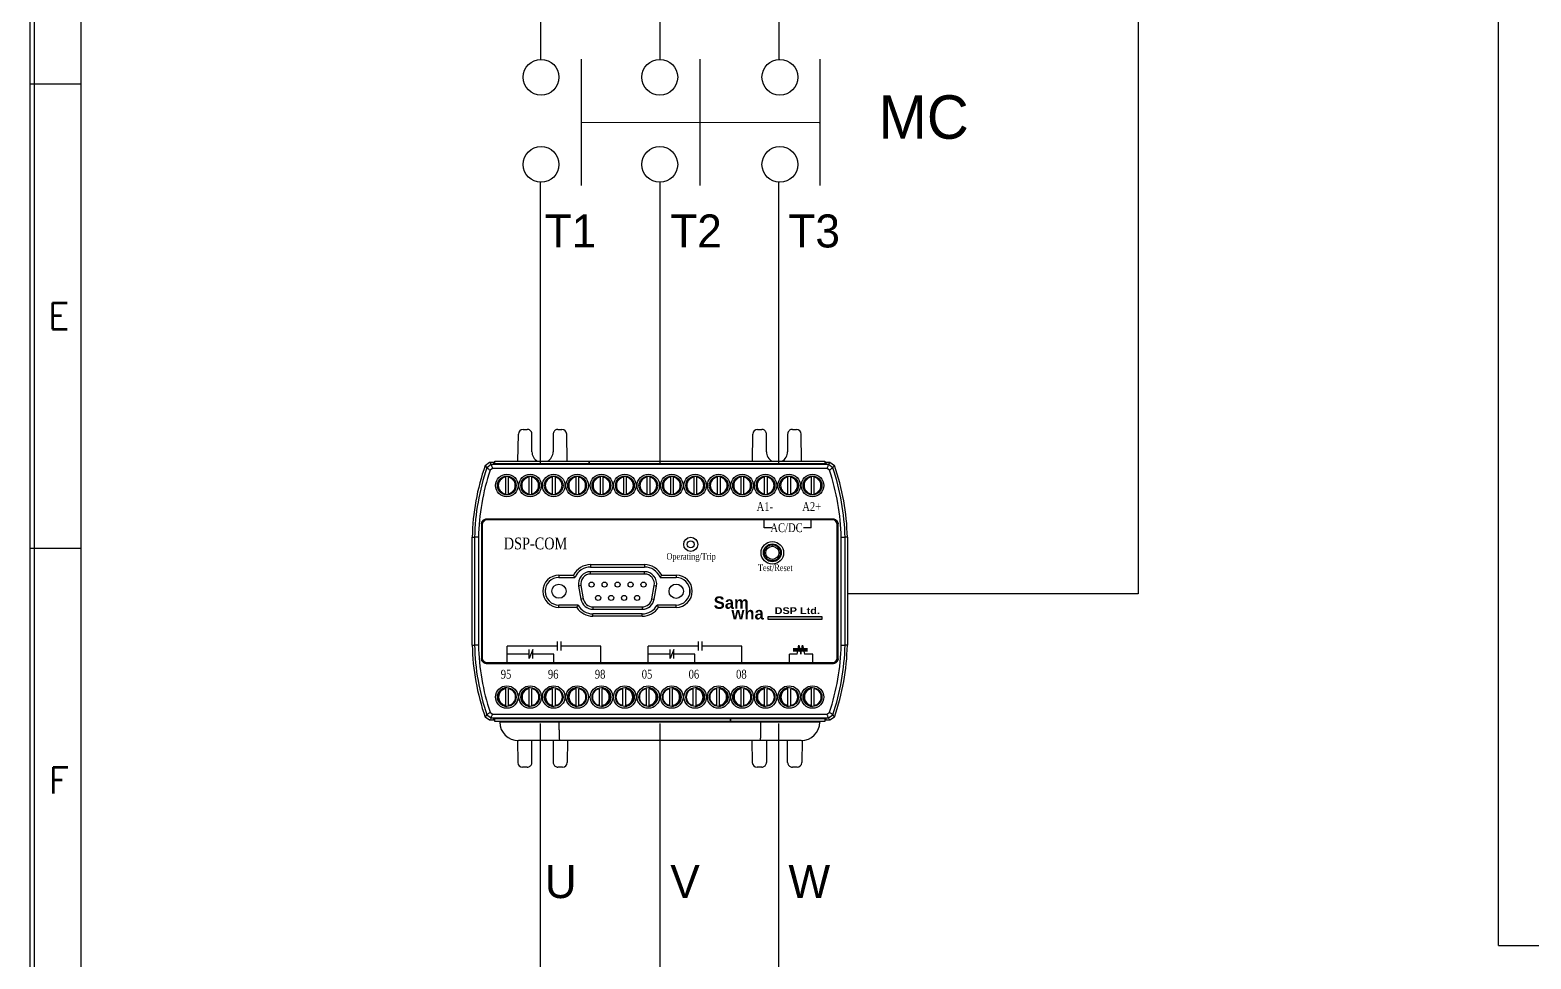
# Model space of a CAD drawing. Header units: millimetres. Extents: x 25 to 865, y 25 to 606.
# Drawn here: x 462.6 to 558.6, y 409.3 to 468.7 of the extents above; entities that cross this region are included whole.
import ezdxf
from ezdxf.enums import TextEntityAlignment as Align

# ---------------------------------------------------------------- set-up
doc = ezdxf.new("R2010")
doc.units = ezdxf.units.MM
for name, color, linetype in [('02___PRT_ALL_AXES', 7, 'Continuous'), ('03___PRT_ALL_CURVES', 7, 'Continuous'), ('20', 2, 'Continuous'), ('30', 3, 'Continuous'), ('40', 4, 'Continuous'), ('70', 7, 'Continuous'), ('ASHADE', 7, 'Continuous'), ('도면층1', 7, 'Continuous')]:
    doc.layers.add(name, color=color, linetype=linetype)
doc.styles.add('ghs', font='NGULIM.TTF')
doc.styles.add('SIMPLEX', font='SIMPLEX')
doc.styles.add('SS', font='batang.ttc', dxfattribs={"width": 0.8})
doc.styles.get("Standard").update_dxf_attribs({"font": 'BareunDotumPro1.ttf'})

# ---------------------------------------------------------------- blocks, each defined once
blk = doc.blocks.new('ccomzct')
blk.add_hatch(color=5).paths.add_polyline_path([(1211.28, 314.405), (1211.28, 314.601), (1214.721, 314.601), (1214.721, 314.405)])
at = {"color": 7, "linetype": 'Continuous'}
for p, q in [((1195.613, 326.564), (1195.876, 326.564)), ((1197.837, 326.564), (1198.1, 326.564)), ((1210.613, 326.564), (1210.876, 326.564)), ((1212.837, 326.564), (1213.1, 326.564)), ((1195.283, 324.539), (1195.313, 326.27)), ((1196.176, 325.139), (1196.176, 326.264)), ((1197.537, 326.264), (1197.537, 325.139)), ((1198.43, 324.539), (1198.4, 326.27)), ((1210.283, 324.539), (1210.313, 326.27)), ((1211.176, 325.139), (1211.176, 326.264)), ((1212.537, 326.264), (1212.537, 325.139)), ((1213.43, 324.539), (1213.4, 326.27)), ((1193.185, 324.263), (1193.468, 324.464)), ((1193.574, 324.316), (1193.29, 324.112)), ((1193.468, 324.464), (1193.8, 324.464)), ((1193.654, 324.067), (1193.5, 323.957)), ((1215.139, 324.316), (1193.574, 324.316)), ((1215.059, 324.067), (1193.654, 324.067)), ((1193.692, 324.464), (1193.743, 324.363)), ((1214.97, 324.363), (1193.743, 324.363)), ((1193.8, 324.539), (1199.837, 324.539)), ((1193.8, 324.363), (1193.8, 324.539)), ((1199.837, 324.539), (1199.837, 324.363)), ((1199.838, 324.539), (1214.913, 324.539)), ((1199.838, 324.363), (1199.838, 324.539)), ((1214.913, 324.539), (1214.913, 324.363)), ((1214.913, 324.464), (1215.245, 324.464)), ((1215.021, 324.464), (1214.97, 324.363)), ((1215.213, 323.957), (1215.059, 324.067)), ((1215.423, 324.112), (1215.139, 324.316)), ((1215.245, 324.464), (1215.528, 324.263)), ((1194.478, 323.512), (1194.478, 322.447)), ((1194.658, 323.512), (1194.658, 322.447)), ((1195.978, 323.512), (1195.978, 322.447)), ((1196.158, 323.512), (1196.158, 322.447)), ((1197.478, 323.512), (1197.478, 322.447)), ((1197.658, 323.512), (1197.658, 322.447)), ((1198.978, 323.512), (1198.978, 322.447)), ((1199.158, 323.512), (1199.158, 322.447)), ((1200.535, 323.512), (1200.535, 322.447)), ((1200.715, 323.512), (1200.715, 322.447)), ((1202.035, 323.512), (1202.035, 322.447)), ((1202.215, 323.512), (1202.215, 322.447)), ((1203.535, 323.512), (1203.535, 322.447)), ((1203.715, 323.512), (1203.715, 322.447)), ((1205.035, 323.512), (1205.035, 322.447)), ((1205.215, 323.512), (1205.215, 322.447)), ((1206.535, 323.512), (1206.535, 322.447)), ((1206.715, 323.512), (1206.715, 322.447)), ((1208.035, 323.512), (1208.035, 322.447)), ((1208.215, 323.512), (1208.215, 322.447)), ((1209.535, 323.512), (1209.535, 322.447)), ((1209.715, 323.512), (1209.715, 322.447)), ((1211.035, 323.512), (1211.035, 322.447)), ((1211.215, 323.512), (1211.215, 322.447)), ((1212.535, 323.512), (1212.535, 322.447)), ((1212.715, 323.512), (1212.715, 322.447)), ((1214.035, 323.512), (1214.035, 322.447)), ((1214.215, 323.512), (1214.215, 322.447)), ((1215.464, 320.827), (1193.249, 320.827)), ((1193.249, 320.827), (1193.257, 320.819)), ((1215.457, 320.819), (1193.257, 320.819)), ((1215.412, 320.774), (1193.302, 320.774)), ((1211.036, 320.271), (1211.036, 320.781)), ((1214.036, 320.271), (1214.036, 320.781)), ((1215.464, 320.827), (1215.457, 320.819)), ((1192.949, 320.527), (1192.949, 311.902)), ((1192.949, 320.527), (1192.957, 320.519)), ((1192.957, 320.519), (1192.957, 311.909)), ((1193.002, 320.474), (1193.002, 311.954)), ((1215.712, 311.954), (1215.712, 320.474)), ((1215.764, 320.527), (1215.757, 320.519)), ((1215.757, 311.909), (1215.757, 320.519)), ((1215.764, 311.902), (1215.764, 320.527)), ((1192.357, 312.764), (1192.357, 319.664)), ((1192.357, 319.664), (1192.505, 319.663)), ((1192.505, 319.663), (1192.505, 312.766)), ((1192.754, 319.663), (1192.505, 319.663)), ((1192.754, 319.658), (1192.754, 312.771)), ((1215.959, 319.663), (1216.208, 319.663)), ((1215.959, 312.771), (1215.959, 319.658)), ((1216.357, 319.664), (1216.208, 319.663)), ((1216.208, 312.766), (1216.208, 319.663)), ((1216.357, 319.664), (1216.357, 312.764)), ((1199.932, 317.915), (1199.932, 317.765)), ((1199.932, 317.915), (1203.382, 317.915)), ((1203.382, 317.915), (1203.382, 317.765)), ((1197.907, 317.245), (1197.907, 317.095)), ((1197.907, 317.245), (1198.836, 317.245)), ((1197.907, 317.095), (1198.932, 317.095)), ((1199.932, 317.765), (1203.382, 317.765)), ((1199.932, 317.315), (1199.932, 317.465)), ((1203.382, 317.465), (1199.932, 317.465)), ((1203.382, 317.315), (1199.932, 317.315)), ((1203.382, 317.315), (1203.382, 317.465)), ((1204.381, 317.095), (1205.407, 317.095)), ((1204.477, 317.245), (1205.407, 317.245)), ((1205.407, 317.245), (1205.407, 317.095)), ((1199.311, 316.576), (1199.163, 316.55)), ((1199.163, 316.55), (1199.312, 315.71)), ((1199.311, 316.576), (1199.459, 315.736)), ((1203.854, 315.736), (1204.002, 316.576)), ((1204.002, 316.576), (1204.15, 316.55)), ((1204.002, 315.71), (1204.15, 316.55)), ((1197.907, 315.184), (1197.907, 315.334)), ((1199.128, 315.334), (1197.907, 315.334)), ((1199.043, 315.184), (1197.907, 315.184)), ((1199.459, 315.736), (1199.312, 315.71)), ((1200.08, 315.215), (1200.08, 315.065)), ((1200.08, 315.215), (1203.233, 315.215)), ((1200.08, 315.065), (1203.233, 315.065)), ((1203.233, 315.215), (1203.233, 315.065)), ((1203.854, 315.736), (1204.002, 315.71)), ((1205.407, 315.334), (1204.185, 315.334)), ((1205.407, 315.184), (1204.27, 315.184)), ((1205.407, 315.184), (1205.407, 315.334)), ((1200.08, 314.615), (1200.08, 314.765)), ((1203.233, 314.765), (1200.08, 314.765)), ((1203.233, 314.615), (1200.08, 314.615)), ((1203.233, 314.615), (1203.233, 314.765)), ((1192.357, 312.764), (1192.505, 312.766)), ((1192.754, 312.766), (1192.505, 312.766)), ((1194.588, 311.689), (1194.588, 312.71)), ((1195.998, 311.919), (1195.998, 312.479)), ((1196.232, 311.919), (1196.232, 312.479)), ((1197.568, 311.689), (1197.568, 312.199)), ((1197.814, 312.43), (1197.814, 312.99)), ((1198.048, 312.43), (1198.048, 312.99)), ((1200.588, 311.689), (1200.588, 312.71)), ((1203.607, 311.689), (1203.607, 312.71)), ((1205.017, 311.919), (1205.017, 312.479)), ((1205.251, 311.919), (1205.251, 312.479)), ((1206.588, 311.689), (1206.588, 312.199)), ((1206.833, 312.43), (1206.833, 312.99)), ((1207.067, 312.43), (1207.067, 312.99)), ((1209.607, 311.689), (1209.607, 312.71)), ((1212.664, 311.689), (1212.664, 312.199)), ((1214.145, 311.689), (1214.145, 312.199)), ((1215.959, 312.766), (1216.208, 312.766)), ((1216.357, 312.764), (1216.208, 312.766)), ((1192.949, 311.902), (1192.957, 311.909)), ((1193.249, 311.602), (1193.257, 311.609)), ((1193.249, 311.602), (1215.464, 311.602)), ((1193.257, 311.609), (1215.457, 311.609)), ((1193.302, 311.654), (1215.412, 311.654)), ((1215.464, 311.602), (1215.457, 311.609)), ((1215.764, 311.902), (1215.757, 311.909)), ((1194.498, 308.917), (1194.498, 309.982)), ((1194.678, 308.917), (1194.678, 309.982)), ((1195.998, 308.917), (1195.998, 309.982)), ((1196.178, 308.917), (1196.178, 309.982)), ((1197.498, 308.917), (1197.498, 309.982)), ((1197.678, 308.917), (1197.678, 309.982)), ((1198.998, 308.917), (1198.998, 309.982)), ((1199.178, 308.917), (1199.178, 309.982)), ((1200.498, 308.917), (1200.498, 309.982)), ((1200.678, 308.917), (1200.678, 309.982)), ((1201.998, 308.917), (1201.998, 309.982)), ((1202.178, 308.917), (1202.178, 309.982)), ((1203.498, 308.917), (1203.498, 309.982)), ((1203.678, 308.917), (1203.678, 309.982)), ((1204.998, 308.917), (1204.998, 309.982)), ((1205.178, 308.917), (1205.178, 309.982)), ((1206.498, 308.917), (1206.498, 309.982)), ((1206.678, 308.917), (1206.678, 309.982)), ((1207.998, 308.917), (1207.998, 309.982)), ((1208.178, 308.917), (1208.178, 309.982)), ((1209.555, 308.917), (1209.555, 309.982)), ((1209.735, 308.917), (1209.735, 309.982)), ((1211.055, 308.917), (1211.055, 309.982)), ((1211.235, 308.917), (1211.235, 309.982)), ((1212.555, 308.917), (1212.555, 309.982)), ((1212.735, 308.917), (1212.735, 309.982)), ((1214.055, 308.917), (1214.055, 309.982)), ((1214.235, 308.917), (1214.235, 309.982)), ((1193.29, 308.317), (1193.574, 308.113)), ((1193.5, 308.472), (1193.654, 308.362)), ((1193.654, 308.362), (1215.059, 308.362)), ((1215.059, 308.362), (1215.213, 308.472)), ((1215.139, 308.113), (1215.423, 308.317)), ((1193.468, 307.964), (1193.185, 308.166)), ((1193.8, 307.964), (1193.468, 307.964)), ((1193.574, 308.113), (1215.139, 308.113)), ((1193.692, 307.964), (1193.743, 308.066)), ((1193.743, 308.066), (1214.97, 308.066)), ((1193.8, 307.889), (1193.8, 308.066)), ((1208.875, 307.889), (1193.8, 307.889)), ((1194.115, 307.889), (1194.115, 307.838)), ((1214.598, 307.838), (1194.115, 307.838)), ((1197.906, 307.838), (1197.906, 307.889)), ((1208.875, 308.066), (1208.875, 307.889)), ((1208.876, 307.889), (1208.876, 308.066)), ((1214.914, 307.889), (1208.876, 307.889)), ((1210.807, 307.838), (1210.807, 307.889)), ((1214.599, 307.889), (1214.598, 307.838)), ((1214.914, 308.066), (1214.914, 307.889)), ((1215.245, 307.964), (1214.914, 307.964)), ((1215.021, 307.964), (1214.97, 308.066)), ((1215.528, 308.166), (1215.245, 307.964)), ((1195.252, 306.666), (1195.276, 305.259)), ((1213.398, 306.659), (1195.315, 306.659)), ((1196.176, 305.264), (1196.176, 306.659)), ((1197.537, 306.659), (1197.537, 305.264)), ((1198.461, 306.659), (1198.437, 305.259)), ((1210.252, 306.659), (1210.276, 305.259)), ((1211.176, 306.659), (1211.176, 305.264)), ((1212.537, 305.264), (1212.537, 306.659)), ((1213.461, 306.666), (1213.437, 305.259)), ((1195.876, 304.964), (1195.576, 304.964)), ((1198.137, 304.964), (1197.837, 304.964)), ((1210.876, 304.964), (1210.576, 304.964)), ((1213.137, 304.964), (1212.837, 304.964))]:
    blk.add_line(p, q, dxfattribs=at)
for p, q in [((1211.515, 320.271), (1211.036, 320.271)), ((1214.036, 320.271), (1213.556, 320.271)), ((1197.814, 312.71), (1194.588, 312.71)), ((1195.998, 312.199), (1194.588, 312.199)), ((1196.232, 312.479), (1195.998, 311.919)), ((1197.568, 312.199), (1196.232, 312.199)), ((1200.588, 312.71), (1198.048, 312.71)), ((1206.833, 312.71), (1203.607, 312.71)), ((1205.017, 312.199), (1203.607, 312.199)), ((1205.251, 312.479), (1205.017, 311.919)), ((1206.588, 312.199), (1205.251, 312.199)), ((1209.607, 312.71), (1207.067, 312.71)), ((1213.144, 312.199), (1212.664, 312.199)), ((1212.899, 312.557), (1213.809, 312.557)), ((1212.899, 312.479), (1213.809, 312.479)), ((1212.899, 312.402), (1213.809, 312.402)), ((1213.144, 312.199), (1213.261, 312.759)), ((1213.261, 312.759), (1213.378, 312.199)), ((1213.378, 312.199), (1213.495, 312.759)), ((1213.495, 312.759), (1213.612, 312.199)), ((1214.145, 312.199), (1213.612, 312.199))]:
    blk.add_line(p, q)
at = {"color": 5}
for p, q in [((1211.28, 314.601), (1214.721, 314.601)), ((1211.28, 314.405), (1211.28, 314.601)), ((1214.721, 314.405), (1211.28, 314.405)), ((1214.721, 314.601), (1214.721, 314.405))]:
    blk.add_line(p, q, dxfattribs=at)
at = {"color": 7, "linetype": 'Continuous'}
for centre, radius in [((1194.568, 322.979), 0.72), ((1196.068, 322.979), 0.72), ((1197.568, 322.979), 0.72), ((1199.068, 322.979), 0.72), ((1200.625, 322.979), 0.72), ((1202.125, 322.979), 0.72), ((1203.625, 322.979), 0.72), ((1205.125, 322.979), 0.72), ((1206.625, 322.979), 0.72), ((1208.125, 322.979), 0.72), ((1209.625, 322.979), 0.72), ((1211.125, 322.979), 0.72), ((1212.625, 322.979), 0.72), ((1214.125, 322.979), 0.72), ((1194.568, 322.979), 0.6), ((1196.068, 322.979), 0.6), ((1197.568, 322.979), 0.6), ((1199.068, 322.979), 0.6), ((1200.625, 322.979), 0.6), ((1202.125, 322.979), 0.6), ((1203.625, 322.979), 0.6), ((1205.125, 322.979), 0.6), ((1206.625, 322.979), 0.6), ((1208.125, 322.979), 0.6), ((1209.625, 322.979), 0.6), ((1211.125, 322.979), 0.6), ((1212.625, 322.979), 0.6), ((1214.125, 322.979), 0.6), ((1211.557, 318.674), 0.72), ((1211.557, 318.674), 0.57), ((1211.557, 318.674), 0.51), ((1211.557, 318.674), 0.42), ((1199.995, 316.64), 0.165), ((1200.412, 315.788), 0.165), ((1200.826, 316.64), 0.165), ((1201.243, 315.788), 0.165), ((1201.657, 316.64), 0.165), ((1202.071, 315.788), 0.165), ((1202.488, 316.64), 0.165), ((1202.902, 315.788), 0.165), ((1203.319, 316.64), 0.165), ((1194.568, 309.449), 0.72), ((1196.068, 309.449), 0.72), ((1197.568, 309.449), 0.72), ((1199.068, 309.449), 0.72), ((1200.625, 309.449), 0.72), ((1202.125, 309.449), 0.72), ((1203.625, 309.449), 0.72), ((1205.125, 309.449), 0.72), ((1206.625, 309.449), 0.72), ((1208.125, 309.449), 0.72), ((1209.625, 309.449), 0.72), ((1211.125, 309.449), 0.72), ((1212.625, 309.449), 0.72), ((1214.125, 309.449), 0.72), ((1194.568, 309.449), 0.6), ((1196.068, 309.449), 0.6), ((1197.568, 309.449), 0.6), ((1199.068, 309.449), 0.6), ((1200.625, 309.449), 0.6), ((1202.125, 309.449), 0.6), ((1203.625, 309.449), 0.6), ((1205.125, 309.449), 0.6), ((1206.625, 309.449), 0.6), ((1208.125, 309.449), 0.6), ((1209.625, 309.449), 0.6), ((1211.125, 309.449), 0.6), ((1212.625, 309.449), 0.6), ((1214.125, 309.449), 0.6)]:
    blk.add_circle(centre, radius, dxfattribs=at)
for centre, radius, start, end in [((1195.613, 326.264), 0.3, 90, 179), ((1198.1, 326.264), 0.3, 1, 90), ((1210.613, 326.264), 0.3, 90, 179), ((1213.1, 326.264), 0.3, 1, 90), ((1196.857, 325.139), 0.68, 180, 242.3898), ((1196.857, 325.139), 0.68, 297.6102, 0), ((1211.857, 325.139), 0.68, 180, 242.3898), ((1211.857, 325.139), 0.68, 297.6102, 0), ((1207.353, 319.337), 15, 160.82791, 178.74912), ((1207.353, 319.337), 14.851, 161.24388, 178.74287), ((1207.353, 319.337), 14.603, 161.5561, 178.73961), ((1201.36, 319.337), 14.603, 1.26039, 18.4439), ((1201.36, 319.337), 14.851, 1.25713, 18.75612), ((1201.36, 319.337), 15, 1.25088, 19.17209), ((1194.568, 322.979), 0.54, 99.59407, 260.40593), ((1194.568, 322.979), 0.54, 279.59407, 80.40593), ((1196.068, 322.979), 0.54, 99.59407, 260.40593), ((1196.068, 322.979), 0.54, 279.59407, 80.40593), ((1197.568, 322.979), 0.54, 99.59407, 260.40593), ((1197.568, 322.979), 0.54, 279.59407, 80.40593), ((1199.068, 322.979), 0.54, 99.59407, 260.40593), ((1199.068, 322.979), 0.54, 279.59407, 80.40593), ((1200.625, 322.979), 0.54, 99.59407, 260.40593), ((1200.625, 322.979), 0.54, 279.59407, 80.40593), ((1202.125, 322.979), 0.54, 99.59407, 260.40593), ((1202.125, 322.979), 0.54, 279.59407, 80.40593), ((1203.625, 322.979), 0.54, 99.59407, 260.40593), ((1203.625, 322.979), 0.54, 279.59407, 80.40593), ((1205.125, 322.979), 0.54, 99.59407, 260.40593), ((1205.125, 322.979), 0.54, 279.59407, 80.40593), ((1206.625, 322.979), 0.54, 99.59407, 260.40593), ((1206.625, 322.979), 0.54, 279.59407, 80.40593), ((1208.125, 322.979), 0.54, 99.59407, 260.40593), ((1208.125, 322.979), 0.54, 279.59407, 80.40593), ((1209.625, 322.979), 0.54, 99.59407, 260.40593), ((1209.625, 322.979), 0.54, 279.59407, 80.40593), ((1211.125, 322.979), 0.54, 99.59407, 260.40593), ((1211.125, 322.979), 0.54, 279.59407, 80.40593), ((1212.625, 322.979), 0.54, 99.59407, 260.40593), ((1212.625, 322.979), 0.54, 279.59407, 80.40593), ((1214.125, 322.979), 0.54, 99.59407, 260.40593), ((1214.125, 322.979), 0.54, 279.59407, 80.40593), ((1193.302, 320.474), 0.3, 90, 180), ((1215.412, 320.474), 0.3, 0, 90), ((1199.932, 316.685), 1.23, 90, 152.94355), ((1203.382, 316.685), 1.23, 27.05719, 90), ((1197.907, 316.214), 1.03, 90, 270), ((1197.907, 316.214), 0.88, 90, 270), ((1199.932, 316.685), 1.08, 90, 157.71793), ((1199.932, 316.685), 0.78, 90, 190), ((1199.932, 316.685), 0.63, 90, 190), ((1203.382, 316.685), 1.08, 22.28207, 90), ((1203.382, 316.685), 0.78, 350, 90), ((1203.382, 316.685), 0.63, 350, 90), ((1205.407, 316.214), 1.03, 270, 90), ((1205.407, 316.214), 0.88, 270, 90), ((1200.08, 315.845), 1.23, 212.5345, 270), ((1200.08, 315.845), 1.08, 208.26896, 270), ((1200.08, 315.845), 0.78, 190, 270), ((1200.08, 315.845), 0.63, 190, 270), ((1203.233, 315.845), 0.63, 270, 350), ((1203.233, 315.845), 0.78, 270, 350), ((1203.233, 315.845), 1.08, 270, 331.73104), ((1203.233, 315.845), 1.23, 270, 327.4655), ((1207.353, 313.092), 15, 181.25088, 199.17209), ((1207.353, 313.092), 14.851, 181.25713, 198.75612), ((1207.353, 313.092), 14.603, 181.26039, 198.4439), ((1201.36, 313.092), 14.603, 341.5561, 358.73961), ((1201.36, 313.092), 14.851, 341.24388, 358.74287), ((1201.36, 313.092), 15, 340.82791, 358.74912), ((1193.302, 311.954), 0.3, 180, 270), ((1215.412, 311.954), 0.3, 270, 0), ((1194.588, 309.449), 0.54, 99.59407, 260.40593), ((1194.588, 309.449), 0.54, 279.59407, 80.40593), ((1196.088, 309.449), 0.54, 99.59407, 260.40593), ((1196.088, 309.449), 0.54, 279.59407, 80.40593), ((1197.588, 309.449), 0.54, 99.59407, 260.40593), ((1197.588, 309.449), 0.54, 279.59407, 80.40593), ((1199.088, 309.449), 0.54, 99.59407, 260.40593), ((1199.088, 309.449), 0.54, 279.59407, 80.40593), ((1200.588, 309.449), 0.54, 99.59407, 260.40593), ((1200.588, 309.449), 0.54, 279.59407, 80.40593), ((1202.088, 309.449), 0.54, 99.59407, 260.40593), ((1202.088, 309.449), 0.54, 279.59407, 80.40593), ((1203.588, 309.449), 0.54, 99.59407, 260.40593), ((1203.588, 309.449), 0.54, 279.59407, 80.40593), ((1205.088, 309.449), 0.54, 99.59407, 260.40593), ((1205.088, 309.449), 0.54, 279.59407, 80.40593), ((1206.588, 309.449), 0.54, 99.59407, 260.40593), ((1206.588, 309.449), 0.54, 279.59407, 80.40593), ((1208.088, 309.449), 0.54, 99.59407, 260.40593), ((1208.088, 309.449), 0.54, 279.59407, 80.40593), ((1209.645, 309.449), 0.54, 99.59407, 260.40593), ((1209.645, 309.449), 0.54, 279.59407, 80.40593), ((1211.145, 309.449), 0.54, 99.59407, 260.40593), ((1211.145, 309.449), 0.54, 279.59407, 80.40593), ((1212.645, 309.449), 0.54, 99.59407, 260.40593), ((1212.645, 309.449), 0.54, 279.59407, 80.40593), ((1214.145, 309.449), 0.54, 99.59407, 260.40593), ((1214.145, 309.449), 0.54, 279.59407, 80.40593), ((1195.315, 307.859), 1.2, 181, 270), ((1213.398, 307.859), 1.2, 270, 359), ((1195.576, 305.264), 0.3, 181, 270), ((1198.137, 305.264), 0.3, 270, 359), ((1210.576, 305.264), 0.3, 181, 270), ((1213.137, 305.264), 0.3, 270, 359)]:
    blk.add_arc(centre, radius, start, end, dxfattribs=at)
for points, start_tangent, end_tangent in [([(1196.176, 326.264), (1196.162, 326.357), (1196.119, 326.441), (1196.053, 326.507), (1195.969, 326.55), (1195.876, 326.564)], (0, 1), (-1, 0)), ([(1197.837, 326.564), (1197.744, 326.55), (1197.66, 326.507), (1197.594, 326.441), (1197.551, 326.357), (1197.537, 326.264)], (-1, 0), (0, -1)), ([(1211.176, 326.264), (1211.162, 326.357), (1211.119, 326.441), (1211.053, 326.507), (1210.969, 326.55), (1210.876, 326.564)], (0, 1), (-1, 0)), ([(1212.837, 326.564), (1212.744, 326.55), (1212.66, 326.507), (1212.594, 326.441), (1212.551, 326.357), (1212.537, 326.264)], (-1, 0), (0, -1)), ([(1193.29, 324.112), (1193.259, 324.157), (1193.221, 324.211), (1193.185, 324.263)], (-0.574533, 0.818482), (-0.571657, 0.820493)), ([(1193.29, 324.112), (1193.36, 324.063), (1193.429, 324.011), (1193.5, 323.957)], (0.795313, -0.606199), (0.797158, -0.60377)), ([(1193.574, 324.316), (1193.543, 324.359), (1193.505, 324.413), (1193.468, 324.464)], (-0.582434, 0.812878), (-0.57948, 0.814987)), ([(1193.574, 324.316), (1193.598, 324.234), (1193.626, 324.152), (1193.654, 324.067)], (0.317658, -0.948205), (0.317856, -0.948139)), ([(1215.139, 324.316), (1215.115, 324.234), (1215.087, 324.152), (1215.059, 324.067)], (-0.317658, -0.948205), (-0.317856, -0.948139)), ([(1215.139, 324.316), (1215.17, 324.359), (1215.208, 324.413), (1215.245, 324.464)], (0.582434, 0.812878), (0.57948, 0.814987)), ([(1215.423, 324.112), (1215.353, 324.063), (1215.284, 324.011), (1215.213, 323.957)], (-0.795313, -0.606199), (-0.797158, -0.60377)), ([(1215.423, 324.112), (1215.454, 324.156), (1215.492, 324.21), (1215.528, 324.263)], (0.574533, 0.818482), (0.571657, 0.820493)), ([(1192.949, 320.527), (1192.964, 320.619), (1193.007, 320.703), (1193.073, 320.769), (1193.156, 320.812), (1193.249, 320.827)], (0, 1), (1, 0)), ([(1193.257, 320.819), (1193.164, 320.805), (1193.08, 320.762), (1193.014, 320.696), (1192.971, 320.612), (1192.957, 320.519)], (-1, 0), (0, -1)), ([(1215.757, 320.519), (1215.742, 320.612), (1215.699, 320.696), (1215.633, 320.762), (1215.549, 320.805), (1215.457, 320.819)], (0, 1), (-1, 0)), ([(1215.464, 320.827), (1215.557, 320.812), (1215.64, 320.769), (1215.707, 320.703), (1215.749, 320.619), (1215.764, 320.527)], (1, 0), (0, -1)), ([(1198.932, 317.095), (1198.9, 317.143), (1198.868, 317.193), (1198.836, 317.245)], (-0.557176, 0.830394), (-0.522103, 0.852883)), ([(1204.381, 317.095), (1204.413, 317.144), (1204.445, 317.194), (1204.477, 317.245)], (0.557146, 0.830414), (0.522069, 0.852903)), ([(1199.128, 315.334), (1199.1, 315.285), (1199.071, 315.235), (1199.043, 315.184)], (-0.513019, -0.858377), (-0.480719, -0.876875)), ([(1204.185, 315.334), (1204.213, 315.285), (1204.242, 315.235), (1204.27, 315.184)], (0.513019, -0.858377), (0.480719, -0.876875)), ([(1193.249, 311.602), (1193.156, 311.617), (1193.073, 311.659), (1193.007, 311.726), (1192.964, 311.809), (1192.949, 311.902)], (-1, 0), (0, 1)), ([(1192.957, 311.909), (1192.971, 311.817), (1193.014, 311.733), (1193.08, 311.667), (1193.164, 311.624), (1193.257, 311.609)], (0, -1), (1, 0)), ([(1215.457, 311.609), (1215.549, 311.624), (1215.633, 311.667), (1215.699, 311.733), (1215.742, 311.817), (1215.757, 311.909)], (1, 0), (0, 1)), ([(1215.764, 311.902), (1215.749, 311.809), (1215.707, 311.726), (1215.64, 311.659), (1215.557, 311.617), (1215.464, 311.602)], (0, -1), (-1, 0)), ([(1193.29, 308.317), (1193.26, 308.273), (1193.222, 308.218), (1193.185, 308.166)], (-0.574533, -0.818482), (-0.571657, -0.820493)), ([(1193.29, 308.317), (1193.36, 308.365), (1193.429, 308.418), (1193.5, 308.472)], (0.795313, 0.606199), (0.797158, 0.60377)), ([(1193.574, 308.113), (1193.598, 308.195), (1193.626, 308.277), (1193.654, 308.362)], (0.317658, 0.948205), (0.317856, 0.948139)), ([(1215.139, 308.113), (1215.115, 308.195), (1215.087, 308.277), (1215.059, 308.362)], (-0.317658, 0.948205), (-0.317856, 0.948139)), ([(1215.423, 308.317), (1215.353, 308.365), (1215.284, 308.418), (1215.213, 308.472)], (-0.795313, 0.606199), (-0.797158, 0.60377)), ([(1215.423, 308.317), (1215.454, 308.272), (1215.492, 308.218), (1215.528, 308.166)], (0.574533, -0.818482), (0.571657, -0.820493)), ([(1193.574, 308.113), (1193.543, 308.07), (1193.505, 308.016), (1193.468, 307.964)], (-0.582434, -0.812878), (-0.57948, -0.814987)), ([(1197.906, 307.838), (1197.907, 307.575), (1197.909, 307.325), (1197.913, 307.102), (1197.918, 306.916), (1197.925, 306.776), (1197.932, 306.689), (1197.94, 306.659)], (0.00046, -1), (1, 0)), ([(1210.807, 307.838), (1210.806, 307.575), (1210.804, 307.325), (1210.8, 307.102), (1210.795, 306.916), (1210.788, 306.776), (1210.781, 306.689), (1210.773, 306.659)], (-0.00046, -1), (-1, 0)), ([(1215.139, 308.113), (1215.17, 308.07), (1215.208, 308.016), (1215.245, 307.964)], (0.582434, -0.812878), (0.57948, -0.814987)), ([(1195.876, 304.964), (1195.969, 304.979), (1196.053, 305.022), (1196.119, 305.088), (1196.162, 305.172), (1196.176, 305.264)], (1, 0), (0, 1)), ([(1197.537, 305.264), (1197.551, 305.172), (1197.594, 305.088), (1197.66, 305.022), (1197.744, 304.979), (1197.837, 304.964)], (0, -1), (1, 0)), ([(1210.876, 304.964), (1210.969, 304.979), (1211.053, 305.022), (1211.119, 305.088), (1211.162, 305.172), (1211.176, 305.264)], (1, 0), (0, 1)), ([(1212.537, 305.264), (1212.551, 305.172), (1212.594, 305.088), (1212.66, 305.022), (1212.744, 304.979), (1212.837, 304.964)], (0, -1), (1, 0))]:
    blk.add_spline(points, degree=3, dxfattribs=dict(at, start_tangent=start_tangent, end_tangent=end_tangent))
at = {"layer": '02___PRT_ALL_AXES', "color": 7, "linetype": 'Continuous'}
for p, q in [((1197.035, 316.103), (1197.035, 316.326)), ((1206.278, 316.326), (1206.278, 316.102))]:
    blk.add_line(p, q, dxfattribs=at)
for centre, radius in [((1197.907, 316.214), 0.45), ((1205.407, 316.214), 0.458)]:
    blk.add_circle(centre, radius, dxfattribs=at)
for centre, start, end in [((1194.588, 309.449), 93.69703, 266.30815), ((1196.088, 309.449), 93.69703, 266.30815), ((1197.588, 309.449), 93.69703, 266.30815), ((1199.088, 309.449), 93.69703, 266.30815), ((1200.588, 309.449), 273.69457, 86.30569), ((1202.088, 309.449), 273.69457, 86.30569), ((1203.588, 309.449), 273.69457, 86.30569), ((1205.088, 309.449), 273.69457, 86.30569), ((1206.588, 309.449), 273.69457, 86.30569), ((1208.088, 309.449), 273.69457, 86.30569), ((1209.645, 309.449), 94.22842, 265.77923), ((1211.145, 309.449), 94.22842, 265.77923), ((1212.645, 309.449), 94.22842, 265.77923), ((1214.145, 309.449), 94.22842, 265.77923)]:
    blk.add_arc(centre, 0.6, start, end, dxfattribs=at)
at = {"layer": '03___PRT_ALL_CURVES', "color": 4, "linetype": 'Continuous'}
blk.add_circle((1206.336, 319.214), 0.225, dxfattribs=at)
at = {"layer": '도면층1'}
blk.add_circle((1206.336, 319.214), 0.45, dxfattribs=at)
at = {"color": 7, "linetype": 'Continuous', "style": 'SS', "width": 0.8}
blk.add_text('DSP-COM', height=0.756, dxfattribs=at).set_placement((1194.375, 318.894))
at = {"color": 20, "insert": (1207.807, 315.884), "char_height": 0.7938, "width": 2.85256, "attachment_point": 1}
blk.add_mtext('{\\fPump Demi Bold LET|b0|i0|c0|p2;Sam}', dxfattribs=at)
at = {"color": 5, "insert": (1208.943, 315.204), "char_height": 0.7938, "width": 2.85256, "attachment_point": 1}
blk.add_mtext('{\\fPump Demi Bold LET|b0|i0|c0|p2;wha}', dxfattribs=at)
at = {"color": 0, "insert": (1211.701, 315.19), "char_height": 0.4354, "width": 3.01923, "attachment_point": 1}
blk.add_mtext('{\\fArial Black|b0|i0|c0|p34;DSP Ltd.}', dxfattribs=at)
at = {"layer": '40', "color": 0, "style": 'SS', "width": 0.8}
for s, height, p in [('A1-', 0.5597, (1211.076, 321.353)), ('A2+', 0.5597, (1214.076, 321.353)), ('AC/DC', 0.5597, (1212.466, 319.997)), ('Operating/Trip', 0.43056, (1206.363, 318.23)), ('Test/Reset', 0.4306, (1211.747, 317.504)), ('95', 0.5597, (1194.519, 310.63)), ('96', 0.5597, (1197.539, 310.63)), ('98', 0.5597, (1200.539, 310.63)), ('05', 0.5597, (1203.539, 310.63)), ('06', 0.5597, (1206.539, 310.63)), ('08', 0.5597, (1209.576, 310.63))]:
    blk.add_text(s, height=height, dxfattribs=at).set_placement(p, align=Align.CENTER)

msp = doc.modelspace()

# ---------------------------------------------------------------- linework, layer by layer
msp.add_line((497.81, 462.809), (513.031, 462.808))
at = {"layer": '20', "color": 7}
msp.add_line((465.822, 344.489), (465.822, 580.802), dxfattribs=at)
at = {"layer": '30', "color": 7}
for p, q in [((462.555, 465.269), (465.822, 465.269)), ((462.555, 435.569), (465.822, 435.569))]:
    msp.add_line(p, q, dxfattribs=at)
at = {"layer": '70', "color": 7}
for points in [[(838.755, 316.769), (462.555, 316.769), (462.555, 584.069), (838.755, 584.069)], [(838.458, 317.066), (462.852, 317.066), (462.852, 583.772), (838.458, 583.772)]]:
    msp.add_lwpolyline(points, close=True, dxfattribs=at)
at = {"layer": 'ASHADE', "ltscale": 2}
for p, q in [((495.211, 515.024), (495.211, 466.835)), ((502.843, 515.025), (502.843, 466.825)), ((510.468, 514.855), (510.468, 466.835)), ((556.49, 410.158), (556.49, 501.033)), ((533.439, 470.313), (533.439, 432.658)), ((497.81, 466.851), (497.81, 458.767)), ((505.406, 466.851), (505.406, 458.767)), ((513.087, 466.852), (513.087, 458.768)), ((502.843, 458.982), (502.843, 440.966)), ((533.439, 432.658), (514.832, 432.658)), ((502.843, 424.35), (502.843, 405.612)), ((556.49, 410.158), (626.563, 410.158))]:
    msp.add_line(p, q, dxfattribs=at)
at = {"layer": 'ASHADE'}
for p, q in [((495.211, 440.966), (495.211, 458.972)), ((510.468, 440.966), (510.468, 458.974)), ((495.211, 407.632), (495.211, 424.35)), ((510.468, 407.621), (510.468, 424.35))]:
    msp.add_line(p, q, dxfattribs=at)
at = {"layer": 'ASHADE', "ltscale": 2}
for centre in [(495.247, 465.691), (502.843, 465.691), (510.524, 465.692), (495.247, 460.116), (502.843, 460.116), (510.524, 460.117)]:
    msp.add_circle(centre, 1.144, dxfattribs=at)

# ---------------------------------------------------------------- block references
msp.add_blockref('ccomzct', (-701.514, 116.603))

# ---------------------------------------------------------------- texts
at = {"layer": '30', "color": 7, "style": 'SIMPLEX'}
for s, p in [('E', (464.387, 450.419)), ('F', (464.387, 420.719))]:
    msp.add_text(s, height=1.683, dxfattribs=at).set_placement(p, align=Align.MIDDLE)
at = {"layer": 'ASHADE', "ltscale": 2, "style": 'ghs'}
for s, height, p in [('MC', 2.7804, (516.829, 461.756)), ('T1', 2.109, (495.486, 454.806)), ('T2', 2.109, (503.518, 454.806)), ('T3', 2.109, (511.076, 454.806)), ('U', 2.109, (495.486, 413.194)), ('V', 2.109, (503.518, 413.194)), ('W', 2.109, (511.076, 413.194))]:
    msp.add_text(s, height=height, dxfattribs=at).set_placement(p)

doc.saveas('drawing.dxf')
